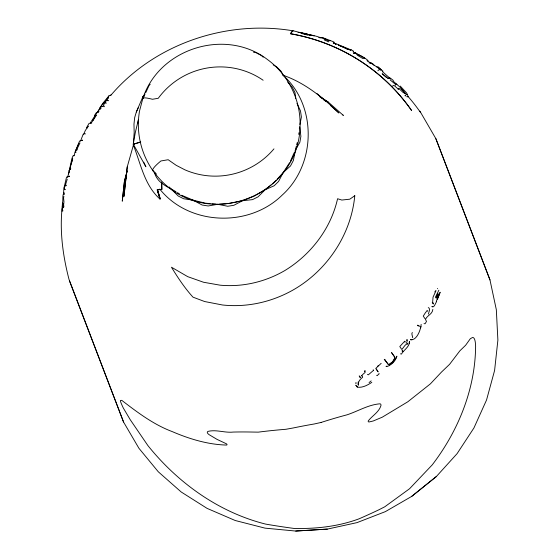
<?xml version="1.0" encoding="UTF-8"?>
<svg xmlns="http://www.w3.org/2000/svg" width="559" height="559" viewBox="0 0 559 559"><rect width="100%" height="100%" fill="white"/><g stroke="black" fill="none" stroke-linecap="round" stroke-linejoin="round"><path stroke-width="0.84" d="M63.537 194.301L63.824 188.711L66.542 177.098L69.589 176.204L67.443 176.567M358.165 381.972L358.242 385.214C357.802 381.867 360.164 379.142 362.665 377.269L362.414 376.291M72.614 160.412L72.404 158.253M63.929 194.546L63.992 192.722L63.831 194.232M62.44 203.336L62.168 207.347M62.049 208.675C59.673 232.439 63.055 256.399 69.023 279.444L123.539 422.01L138.925 448.276L158.302 471.796L181.2 491.99L207.054 508.362L235.22 520.513L265.022 528.136L295.711 531.05L327.343 529.107L357.026 522.616L385.375 511.625L411.676 496.406L436.376 476.506L457.073 453.663L473.941 427.942L486.547 399.985L494.596 370.463L497.887 340.117L496.329 309.686L489.97 279.919L435.873 138.688L419.914 111.164M62.461 202.952C63.293 202.281 62.133 192.471 63.985 194.239M62.196 208.724L62.566 203.707M133.287 144.879L134.174 132.602L133.971 124.126L134.698 117.481L136.333 112.017L143.02 96.462M62.839 210.603L62.964 210.876M338.537 45.02L338.978 45.482M62.671 205.153L62.867 203.141L62.168 209.625M298.758 134.419L298.925 132.769M299.351 128.654L299.519 127.005M127.235 166.889L123.965 196.328L127.235 166.889L133.384 145.165M62.468 208.151L62.936 203.895M63.09 203.637L62.105 211.323M395.045 358.123L392.732 362.204L389.833 364.342M137.989 123.064L138.408 119.668L135.299 132.581L133.259 144.124L145.878 166.764L143.698 162.131M394.94 357.76L392.488 361.862L389.427 363.986M438.843 290.212L435.489 297.164M63.3 207.745L63.964 201.785L63.446 196.803L64.096 196.838M406.854 340.634C406.966 337.147 407.721 342.569 406.197 343.268M296.193 146.556L293.335 160.573L290.47 166.009L283.245 172.465L277.103 179.313M104.233 106.021L104.093 106.769L103.429 106.035L103.443 105.092L105.993 101.486M63.677 207.27L63.95 205.894M299.931 124.517L301.399 117.013L300.497 110.975L296.962 103.254M126.048 177.119L125.649 179.097L126.544 175.812M412.311 332.486C410.893 333.87 413.548 338.132 412.374 337.419M381.182 363.329L375.767 368.416L378.129 371.868L376.284 369.059L376.57 369.492M75.968 152.23C75.353 153.641 75.528 150.56 76.136 150.133M395.297 85.324L395.52 84.36L390.161 79.937M313.948 36.125L313.955 35.573M67.248 179.201L64.97 186.559M350.158 49.653L350.898 49.646L350.724 50.394L350.898 49.646L353.491 51.128L353.141 51.882M145.815 92.528L149.078 85.45L150.217 84.206M83.41 134.747L85.289 130.568L88.224 126.089L87.183 128.053M142.922 98.174L139.582 110.759C135.082 135.551 143.104 161.977 160.678 180.04L161.013 180.431C209.346 231 299.24 195.643 300.092 125.677L300.078 125.153C300.609 99.956 288.444 75.165 268.236 60.106L267.852 59.834C226.115 27.468 159.406 48.088 142.922 98.174L144.522 95.435M296.619 144.949L297.262 142.545M69.33 170.9L69.589 169.922M68.722 173.108L68.96 172.214M364.678 371.644L364.964 370.575L365.083 372.49L362.721 374.467L361.729 376.095L361.498 375.271M67.625 177.112L69.113 171.662M69.295 171.012L72.67 158.637L71.154 164.178M127.2 170.816L124.468 180.823L122.274 201.184L124.419 181.423L127.152 171.396M68.505 173.905L71.971 158.302L72.991 155.835L74.179 155.605M420.606 327.84L421.004 326.512M111.045 94.918L108.865 95.917L107.992 97.888L105.19 101.438L105.833 102.465M438.144 296.885L438.836 294.628L436.998 298.911M70.189 168.958L68.981 170.74M428.453 314.116L429.564 309.77L429.193 308.184L428.25 307.604M437.431 299.519L440.15 292.245L438.081 297.318M409.118 343.387L409.467 341.43C409.957 346.608 403.598 350.053 401.397 354.113L400.489 353.819M78.749 143.418C78.449 145.599 73.599 153.648 74.689 154.074L73.858 155.919M79.986 142.915L76.604 149.875L77.526 149.777M83.137 134.307L80.559 141.057M432.862 309.393C432.449 314.291 427.132 315.339 425.469 319.399L426.496 321.418L425.064 323.787L424.029 323.612M438.116 293.496L436.181 298.094L435.894 297.842L437.683 293.985M70.406 169.573L70.811 168.776M437.515 288.717L437.48 288.423M356.963 54.516L357.348 55.208L362.679 58.464L363.986 58.262M290.387 161.209L294.104 152.845M136.333 112.017L138.387 107.454M66.186 185.749L66.458 185.148M436.579 301.518L434.35 305.85L433.057 306.884L431.855 306.618L432.414 306.688M436.265 301.287L437.208 299.282M396.17 358.019L396.876 356.167C395.618 360.918 391.461 365.313 386.695 366.599L386.213 366.397M377.954 70.776L378.275 70.127L379.568 69.672L381.196 69.77L380.861 70.42M105.875 103.604L106.14 103.108M86.589 127.669L89.021 123.42L91.914 122.805L90.747 123.043M295.117 150.567L299.855 142.321L300.889 136.291L299.708 127.026M142.615 98.111L145.054 94.031M436.041 290.624L433.064 297.115L432.645 301.951L433.588 303.949L433.022 303.733M289.597 162.669L283.245 172.465L278.585 181.437L274.162 185.756L265.134 189.746L254.275 196.104L242.564 200.716L233.816 205.307L227.702 206.264L217.751 204.294L208.186 205.971L202.085 205.013L193.114 200.136L181.626 195.252M98.063 112.701L98.957 111.339M100.299 109.284L101.2 107.922M90.285 122.945L94.918 115.874L94.73 116.838L94.534 115.454L95.98 113.093L97.462 112.45L101.102 106.49L102.625 106.448L102.094 106.552M96.518 113.442L102.073 104.973L108.418 97.965M99.795 107.929L102.989 103.122L108.865 95.917M434.797 291.931L435.517 290.883M395.541 359.06L391.517 363.406M133.301 144.956C140.77 163.542 144.236 185.078 159.979 199.053L159.532 197.439M357.411 54.586C359.549 54.118 371.868 62.468 366.984 60.651L377.472 67.311L380.134 69.693M275.985 180.557L272.275 183.925M110.78 95.358C154.724 43.714 226.716 19.579 293.216 30.85L291.518 32.073L290.477 33.778A189.228 186.119 -20.9 0 1 411.536 110.437A189.228 186.119 -20.9 0 0 290.519 33.708L292.476 31.024L293.265 30.78L307.177 34.385M392.593 86.1L393.27 85.464L394.458 85.751L398.294 89.119L399.091 88.664L402.941 92.333L406.645 94.478L407.427 94.408L408.147 96.784M354.071 53.44L354.881 53.175L357.802 54.551M270.975 184.98L265.134 189.746L258.076 196.852L252.535 199.626L242.564 200.716L227.786 203.63M377.36 366.431L378.632 365.397M369.073 382.587L371.169 380.896M411.676 496.406L436.376 476.506M389.183 365.111L389.798 364.699M67.667 177.007L68.373 176.434M371.812 382.356C367.536 385.186 362.581 387.939 357.257 387.177L355.859 385.158L355.88 385.577M398.099 89.223L399.091 88.664M319.455 37.844L319.615 37.313L322.941 37.802M387.646 78.581L389.749 78.344L390.783 79.008M417.405 325.687L418.335 325.569L419.334 326.337L418.621 325.471L417.426 325.212M321.166 422.436L314.27 423.974A113.442 20.243 -12.1 0 0 293.063 427.998L285.935 429.277A113.526 19.523 -2.9 0 0 258.293 432.142L251.669 432.037A116.915 18.852 6.2 0 0 233.236 432.065C224.879 433.029 216.452 429.382 208.172 431.345A38.578 5.653 15.3 0 0 209.087 434.65L216.99 439.353L226.493 443.846A15.17 2.222 15.3 0 1 226.584 445.062C207.878 444.615 189.249 438.92 172.172 431.576C153.432 424.519 137.388 412.339 121.75 400.328L120.646 400.524A129.073 3.766 60 0 0 123.357 408.105L130.261 419.746L147.911 445.6C177.916 482.934 218.793 512.323 265.56 524.083A137.821 22.227 6.2 0 0 294.139 528.458C316.142 528.933 338.328 526.501 359.053 518.829A138.108 24.931 -21.2 0 0 378.583 509.934L384.746 506.803L409.565 488.734L432.247 464.864C458.114 431.045 475.199 389.385 475.611 346.468A129.583 13.647 -75.6 0 0 472.495 337.503L470.315 338.726L465.612 345.266L459.882 350.807L449.597 364.314L441.498 372.056L430.381 383.872L407.804 401.788L382.251 417.196L373.223 420.983L369.108 421.968A15.17 2.704 -30.4 0 1 368.318 420.808C372.315 415.714 378.778 412.283 380.889 405.806A35.552 6.093 -39.5 0 0 380.036 403.808C368.374 404.667 357.942 411.249 347.006 414.827A117.579 21.228 -21.2 0 0 321.166 422.436M406.134 94.806L407.427 94.408L406.358 92.64L400.237 86.058M81.474 140.442L82.606 140.204L79.553 141.036L75.297 151.566L75.751 151.866M84.032 133.776L85.478 133.874M411.899 339.767L410.453 339.704C416.797 340.85 420.822 329.572 421.151 324.381M295.711 531.05L327.343 529.107M158.176 189.662L161.984 189.375L161.775 182.136M219.421 204.182L226.109 203.742M386.08 366.264L386.779 366.215M299.715 32.338L307.52 34.029L307.555 34.525L311.405 35.434M330.341 40.695L328.741 40.849L323.284 38.592M318.847 37.481L325.107 38.557L333.262 41.694L334.31 42.323L334.366 43.686L333.199 42.826L336.19 44.119L335.456 44.14L336.546 43.951L349.263 49.143M364.796 58.29L355.335 52.749L354.944 53.021L355.307 53.252M357.585 386.919L356.467 386.185M210.254 203.623L205.258 203.169L193.114 200.136L183.687 198.78L178.209 196.006L169.195 187.006M211.917 203.769L216.081 204.14M426.824 310.511L427.761 310.853L425.762 312.181L423.261 316.108L425.029 318.7M65.298 185.693L64.592 185.581L64.264 187.524L64.46 189.459L65.27 189.676L64.942 189.215M312.9 35.476L301.252 33.037M309.868 35.483L310.664 35.65M306.653 34.875L308.079 35.182M298.946 32.422L298.087 32.464L298.653 32.513M305.703 34.057C311.321 35.14 316.338 35.804 320.642 37.802M134.237 144.383L133.252 144.159L140.749 142.014L133.517 144.215M253.409 52.099L255.861 52.679M346.685 48.857L347.782 49.129M350.842 49.667L350.004 49.409M305.151 34.504L301.001 33.247M323.256 37.907L325.1 38.557M367.438 374.474L368.353 374.823L373.664 370.233L373.174 369.82M402.124 351.129L402.885 351.443L401.704 349.375C403.591 348.138 405.198 343.443 407.811 344.051L407.273 343.45M348.131 49.416L338.95 45.314M283.427 75.36C304.872 82.9 322.704 97.455 338.915 112.981L330.607 105.609M338.915 45.293L349.934 50.051M326.708 41.024L328.65 41.876M324.269 39.92L326.065 40.737M256.546 53.021L261.339 55.453L263.184 57.193M404.346 341.235L405.352 341.919L404.066 341.912L399.769 346.559L401.236 348.655M373.223 64.117L370.855 62.713L369.01 62.825L370.449 62.853M273.19 64.858L276.824 67.017L281.149 71.342L283.469 75.814M175.994 191.723C166.841 186.147 157.247 183.401 154.158 171.711M177.399 192.603L179.509 193.931M353.204 51.924L355.231 53.21M358.55 55.313L359.213 55.732M320.733 97.259L328.035 101.885L343.38 115.44L342.905 115M319.692 96.735L328.475 102.297M323.871 100.026L326.023 101.396L316.757 93.395M370.82 63.09L371.344 63.426M373.705 64.921L374.195 65.235M376.675 66.8L377.472 67.311M380.476 69.099L377.835 66.863L383.02 71.21M382.342 71.559L390.133 78.435M386.43 77.512L382.16 73.753L388.037 78.19L390.168 77.994L393.326 80.412L392.991 81.006L400.558 87.644L405.282 93.381L400.88 88.357M282.267 74.55C317.302 104.973 316.408 164.381 282.176 195.112C249.041 227.744 189.075 225.724 159.748 189.068M287.668 82.061L292.21 87.106L294.956 92.549L295.781 98.377M376.717 375.292L377.059 375.676L379.163 373.859L378.988 373.454M154.829 172.214L156.415 174.122M394.745 357.012L391.545 352.575L394.822 357.341M432.254 302.587L432.603 303.278M489.97 279.919L435.873 138.688M69.435 280.786L123.539 422.01M159.979 199.053L157.163 189.857L161.733 189.508L161.516 182.276M157.414 189.718L160.237 198.913L157.505 189.613M157.247 189.753L159.301 196.656M395.548 83.382A197.117 193.875 -20.9 0 1 396.883 84.668M408.175 96.616A197.117 193.875 -20.9 0 1 420.55 112.513M142.825 98.601A19.523 2.704 19.5 0 1 152.453 99.278L158.274 98.272A75.689 74.445 -20.9 0 1 263.135 80.251M273.966 148.855A75.689 74.445 -20.9 0 1 184.798 169.775L176.148 165.289L168.175 159.727L160.894 160.978A19.53 3.417 -35.2 0 0 153.753 170.956M142.908 98.314A53.371 2.592 88.2 0 1 143.761 96.595M142.622 98.272A53.371 2.592 88.2 0 1 143.481 96.546M354.783 195.706C351.157 234.668 327.043 270.591 293.182 289.939A125.265 118.235 -66.8 0 1 222.496 304.99L204.65 301.539L192.995 297.157C184.687 288.053 177.881 277.676 171.452 267.202L187.698 276.649L203.532 282.253L220.078 285.174A115.154 108.691 -66.8 0 0 284.873 270.528C310.874 254.666 330.9 228.624 337.58 198.731L341.822 200.052L349.822 199.179L354.783 195.706M355.985 382.838L355.936 383.264L355.985 382.838M110.899 95.743L110.899 95.743M96.022 114.812L92.445 121.289L96.469 115.14L96.022 114.812M354.245 53.266L353.889 53.615L354.245 53.266M355.328 52.756L354.944 53.028L355.335 52.749M405.513 95.764L405.093 95.729L405.513 95.764M407.336 96.784L406.959 96.763L407.336 96.784M107.726 100.69L107.314 100.299L108.362 100.697L107.726 100.69M384.913 359.772L384.25 359.325L388.449 364.622L384.913 359.772M360.143 377.094L359.199 375.921L360.248 377.5L360.143 377.094"/></g></svg>
